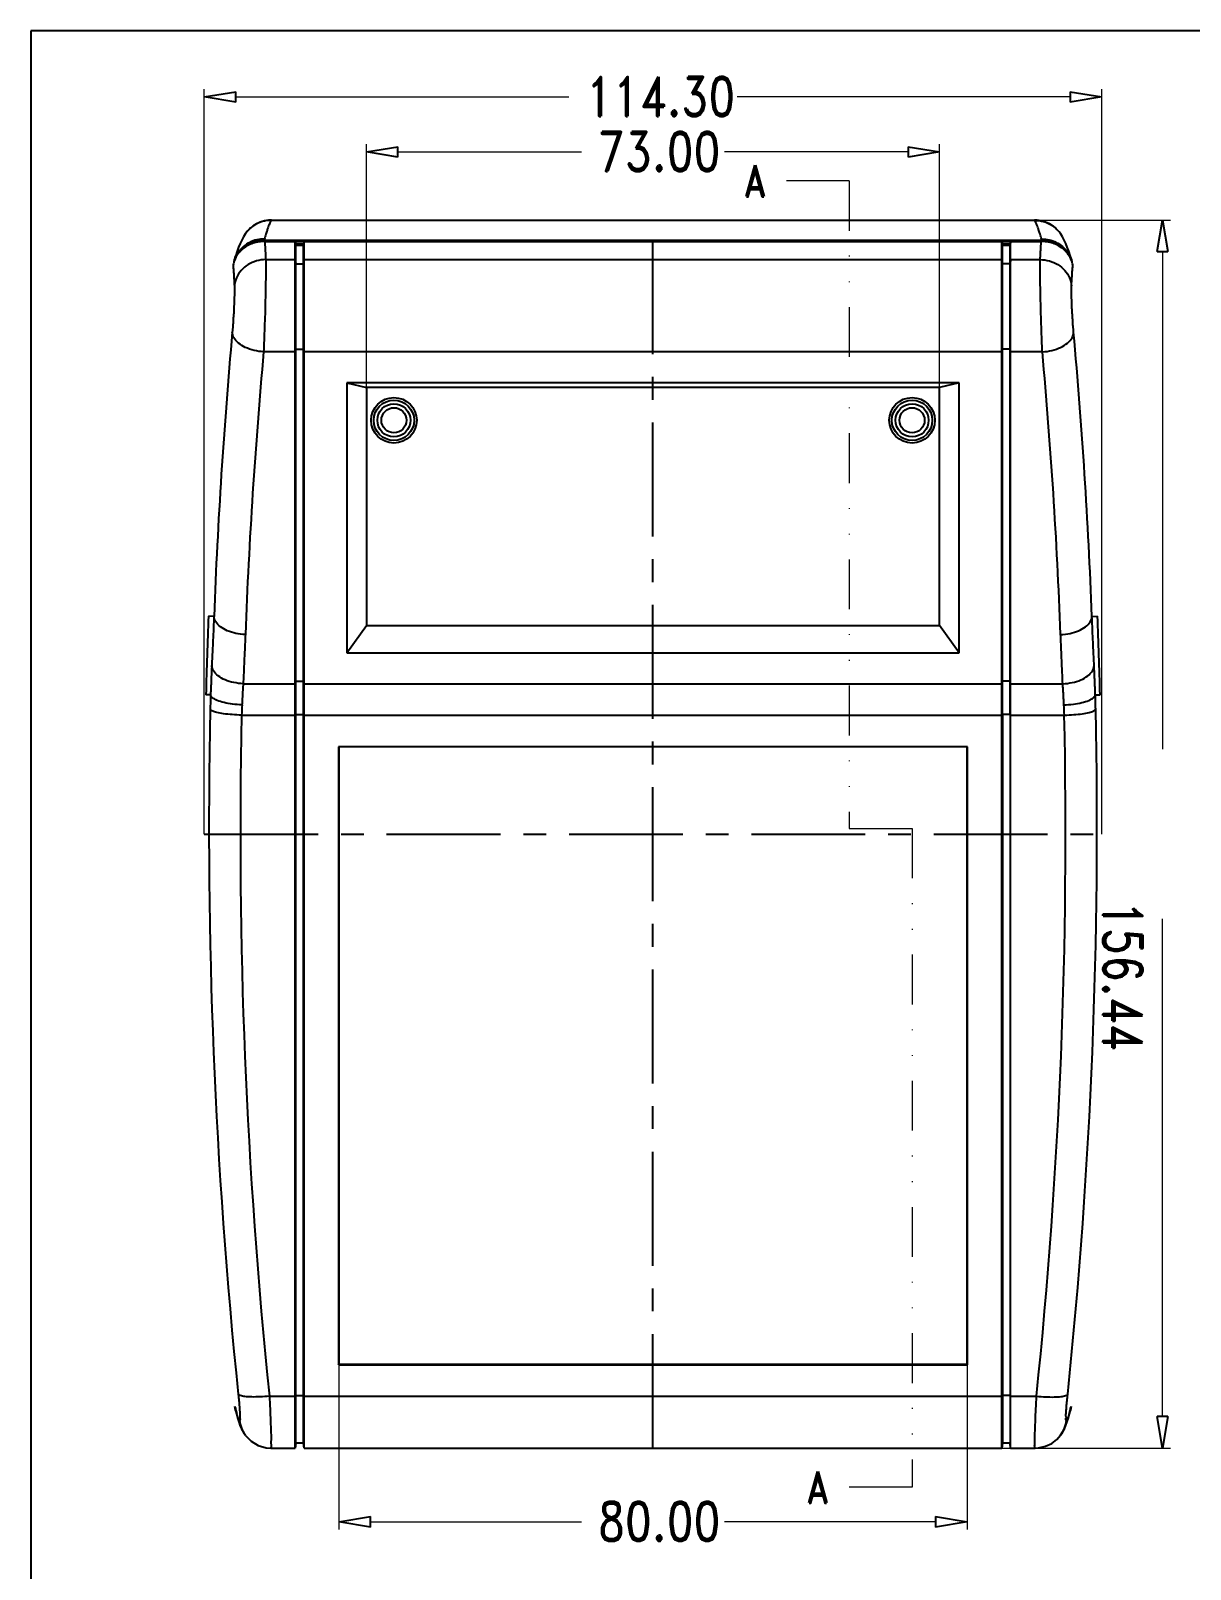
# Model space of a CAD drawing. Header units: millimetres. Extents: x -2947 to 97, y -3022 to 322.
# Drawn here: x -2309.3 to -2161.6, y -1885.4 to -1689.4 of the extents above; entities that cross this region are included whole.
import ezdxf
from ezdxf.enums import TextEntityAlignment as Align

# ---------------------------------------------------------------- set-up
doc = ezdxf.new("R2010")
doc.units = ezdxf.units.MM
doc.linetypes.add('CENTER', pattern=[50.8, 31.75, -6.35, 6.35, -6.35])
doc.linetypes.add('DIVIDE', pattern=[31.75, 12.7, -6.35, 0, -6.35, 0, -6.35])
doc.layers.get('0').update_dxf_attribs({"linetype": 'CONTINUOUS'})
doc.layers.get('Defpoints').update_dxf_attribs({"linetype": 'CONTINUOUS'})
doc.layers.add('dim', color=3, linetype='CONTINUOUS', lineweight=9)
doc.layers.add('hatch', color=56, linetype='CONTINUOUS', lineweight=9)
doc.styles.add('LongTou', font='romand.shx', dxfattribs={"width": 0.8, "bigfont": 'whgdtxt.shx'})

msp = doc.modelspace()

# ---------------------------------------------------------------- linework, layer by layer
at = {"color": 0, "linetype": 'ByBlock', "lineweight": -2}
for p, q in [((-2287.18, -1697.82), (-2283.18, -1697.15)), ((-2283.18, -1698.48), (-2283.18, -1697.15)), ((-2176.88, -1697.15), (-2172.88, -1697.82)), ((-2176.88, -1697.15), (-2176.88, -1698.48)), ((-2283.18, -1698.48), (-2287.18, -1697.82)), ((-2172.88, -1697.82), (-2176.88, -1698.48)), ((-2266.53, -1704.82), (-2262.53, -1704.15)), ((-2262.53, -1705.48), (-2266.53, -1704.82)), ((-2262.53, -1705.48), (-2262.53, -1704.15)), ((-2197.53, -1704.15), (-2193.53, -1704.82)), ((-2197.53, -1704.15), (-2197.53, -1705.48)), ((-2193.53, -1704.82), (-2197.53, -1705.48)), ((-2165.8, -1717.51), (-2165.13, -1713.51)), ((-2165.13, -1713.51), (-2164.47, -1717.51)), ((-2165.8, -1717.51), (-2164.47, -1717.51)), ((-2165.13, -1869.94), (-2165.8, -1865.94)), ((-2164.47, -1865.94), (-2165.8, -1865.94)), ((-2164.47, -1865.94), (-2165.13, -1869.94)), ((-2270.03, -1879.34), (-2266.03, -1878.67)), ((-2266.03, -1880.01), (-2270.03, -1879.34)), ((-2266.03, -1880.01), (-2266.03, -1878.67)), ((-2194.03, -1878.67), (-2190.03, -1879.34)), ((-2194.03, -1878.67), (-2194.03, -1880.01)), ((-2190.03, -1879.34), (-2194.03, -1880.01))]:
    msp.add_line(p, q, dxfattribs=at)
at = {"color": 7}
for p, q in [((-2281.42, -1714.63), (-2281.77, -1715)), ((-2281.01, -1714.28), (-2281.42, -1714.63)), ((-2280.55, -1713.99), (-2281.01, -1714.28)), ((-2280.04, -1713.76), (-2280.55, -1713.99)), ((-2279.52, -1713.6), (-2280.04, -1713.76)), ((-2278.99, -1713.52), (-2279.52, -1713.6)), ((-2278.64, -1713.51), (-2278.99, -1713.52)), ((-2278.64, -1713.51), (-2278.66, -1713.54)), ((-2181.41, -1713.54), (-2278.66, -1713.54)), ((-2278.64, -1713.51), (-2181.43, -1713.51)), ((-2278.64, -1713.51), (-2278.64, -1713.51)), ((-2181.43, -1713.51), (-2181.43, -1713.51)), ((-2181.41, -1713.54), (-2181.43, -1713.51)), ((-2181.08, -1713.52), (-2181.43, -1713.51)), ((-2180.55, -1713.6), (-2181.08, -1713.52)), ((-2180.02, -1713.76), (-2180.55, -1713.6)), ((-2179.51, -1713.99), (-2180.02, -1713.76)), ((-2179.05, -1714.29), (-2179.51, -1713.99)), ((-2178.64, -1714.64), (-2179.05, -1714.29)), ((-2178.29, -1715.02), (-2178.64, -1714.64)), ((-2282.81, -1716.94), (-2282.99, -1717.45)), ((-2282.62, -1716.48), (-2282.81, -1716.94)), ((-2282.42, -1716.05), (-2282.62, -1716.48)), ((-2282.19, -1715.62), (-2282.42, -1716.05)), ((-2281.93, -1715.22), (-2282.19, -1715.62)), ((-2281.77, -1715), (-2281.93, -1715.21)), ((-2281.93, -1715.21), (-2281.93, -1715.22)), ((-2279.51, -1715.91), (-2279.52, -1715.91)), ((-2279.5, -1716.05), (-2180.57, -1716.05)), ((-2279.49, -1716.22), (-2180.58, -1716.22)), ((-2275.59, -1869.94), (-2275.59, -1716.22)), ((-2275.59, -1716.22), (-2275.53, -1716.73)), ((-2275.55, -1716.54), (-2274.52, -1716.54)), ((-2275.53, -1772.23), (-2275.53, -1716.73)), ((-2274.53, -1716.73), (-2275.53, -1716.73)), ((-2274.48, -1716.22), (-2274.53, -1716.73)), ((-2274.53, -1772.23), (-2274.53, -1716.73)), ((-2274.48, -1869.94), (-2274.48, -1716.22)), ((-2185.59, -1869.94), (-2185.59, -1716.22)), ((-2185.59, -1716.22), (-2185.53, -1716.73)), ((-2185.55, -1716.54), (-2184.52, -1716.54)), ((-2185.53, -1772.23), (-2185.53, -1716.73)), ((-2184.53, -1716.73), (-2185.53, -1716.73)), ((-2184.48, -1716.22), (-2184.53, -1716.73)), ((-2184.53, -1772.23), (-2184.53, -1716.73)), ((-2184.48, -1869.94), (-2184.48, -1716.22)), ((-2178.14, -1715.21), (-2178.29, -1715.02)), ((-2178.14, -1715.21), (-2178.14, -1715.22)), ((-2177.88, -1715.62), (-2178.14, -1715.22)), ((-2177.65, -1716.05), (-2177.88, -1715.62)), ((-2177.45, -1716.48), (-2177.65, -1716.05)), ((-2177.26, -1716.95), (-2177.45, -1716.48)), ((-2177.08, -1717.46), (-2177.26, -1716.95)), ((-2283.18, -1718.02), (-2283.34, -1718.54)), ((-2282.99, -1717.45), (-2283.18, -1718.02)), ((-2279.36, -1718.54), (-2275.59, -1718.54)), ((-2275.59, -1718.54), (-2275.53, -1719.08)), ((-2274.53, -1719.08), (-2274.48, -1718.54)), ((-2274.48, -1718.54), (-2185.59, -1718.54)), ((-2185.53, -1719.08), (-2185.59, -1718.54)), ((-2184.48, -1718.54), (-2184.53, -1719.08)), ((-2184.48, -1718.54), (-2180.71, -1718.54)), ((-2176.89, -1718.03), (-2177.08, -1717.46)), ((-2176.73, -1718.54), (-2176.89, -1718.03)), ((-2275.53, -1719.08), (-2274.53, -1719.08)), ((-2184.53, -1719.08), (-2185.53, -1719.08)), ((-2275.59, -1730.29), (-2279.63, -1730.29)), ((-2275.59, -1730.29), (-2275.53, -1729.95)), ((-2275.53, -1729.95), (-2274.53, -1729.95)), ((-2274.53, -1729.95), (-2274.48, -1730.29)), ((-2185.59, -1730.29), (-2274.48, -1730.29)), ((-2185.53, -1729.95), (-2185.59, -1730.29)), ((-2184.53, -1729.95), (-2185.53, -1729.95)), ((-2184.48, -1730.29), (-2184.53, -1729.95)), ((-2180.44, -1730.29), (-2184.48, -1730.29)), ((-2269.03, -1734.23), (-2269.03, -1768.64)), ((-2269.03, -1734.23), (-2266.53, -1734.84)), ((-2191.03, -1734.23), (-2269.03, -1734.23)), ((-2191.03, -1734.23), (-2193.53, -1734.84)), ((-2191.03, -1768.64), (-2191.03, -1734.23)), ((-2266.53, -1734.84), (-2266.53, -1765.15)), ((-2193.53, -1734.84), (-2266.53, -1734.84)), ((-2193.53, -1765.15), (-2193.53, -1734.84)), ((-2285.95, -1764), (-2286.66, -1763.97)), ((-2174.12, -1764), (-2173.41, -1763.97)), ((-2269.03, -1768.64), (-2266.53, -1765.15)), ((-2266.53, -1765.15), (-2193.53, -1765.15)), ((-2191.03, -1768.64), (-2193.53, -1765.15)), ((-2269.03, -1768.64), (-2191.03, -1768.64)), ((-2282.23, -1772.57), (-2275.59, -1772.57)), ((-2275.59, -1772.57), (-2275.53, -1772.23)), ((-2275.53, -1776.47), (-2275.53, -1772.23)), ((-2275.53, -1772.23), (-2274.53, -1772.23)), ((-2274.53, -1776.47), (-2274.53, -1772.23)), ((-2274.53, -1772.23), (-2274.48, -1772.57)), ((-2274.48, -1772.57), (-2185.59, -1772.57)), ((-2185.53, -1772.23), (-2185.59, -1772.57)), ((-2184.53, -1772.23), (-2185.53, -1772.23)), ((-2185.53, -1776.47), (-2185.53, -1772.23)), ((-2184.53, -1776.47), (-2184.53, -1772.23)), ((-2184.48, -1772.57), (-2184.53, -1772.23)), ((-2184.48, -1772.57), (-2177.84, -1772.57)), ((-2286.38, -1773.98), (-2286.98, -1773.97)), ((-2173.69, -1773.98), (-2173.09, -1773.97)), ((-2282.43, -1776.57), (-2275.59, -1776.57)), ((-2275.59, -1776.57), (-2275.53, -1776.47)), ((-2275.53, -1869.34), (-2275.53, -1776.47)), ((-2275.53, -1776.47), (-2274.53, -1776.47)), ((-2274.53, -1869.34), (-2274.53, -1776.47)), ((-2274.53, -1776.47), (-2274.48, -1776.57)), ((-2274.48, -1776.57), (-2185.59, -1776.57)), ((-2185.53, -1776.47), (-2185.59, -1776.57)), ((-2184.53, -1776.47), (-2185.53, -1776.47)), ((-2185.53, -1776.47), (-2185.53, -1869.34)), ((-2184.53, -1776.47), (-2184.53, -1869.34)), ((-2184.48, -1776.57), (-2184.53, -1776.47)), ((-2184.48, -1776.57), (-2177.64, -1776.57)), ((-2270.08, -1780.6), (-2270.08, -1859.34)), ((-2189.99, -1780.6), (-2270.08, -1780.6)), ((-2270.03, -1780.6), (-2270.03, -1859.26)), ((-2190.03, -1859.26), (-2190.03, -1780.6)), ((-2189.99, -1859.34), (-2189.99, -1780.6)), ((-2270.08, -1859.34), (-2270.03, -1859.26)), ((-2270.08, -1859.34), (-2189.99, -1859.34)), ((-2270.03, -1859.26), (-2190.03, -1859.26)), ((-2189.99, -1859.34), (-2190.03, -1859.26)), ((-2278.89, -1863.33), (-2275.59, -1863.33)), ((-2275.59, -1863.33), (-2275.53, -1863.23)), ((-2275.53, -1863.23), (-2274.53, -1863.23)), ((-2274.53, -1863.23), (-2274.48, -1863.33)), ((-2274.48, -1863.33), (-2185.59, -1863.33)), ((-2185.53, -1863.23), (-2185.59, -1863.33)), ((-2184.53, -1863.23), (-2185.53, -1863.23)), ((-2184.48, -1863.33), (-2184.53, -1863.23)), ((-2184.48, -1863.33), (-2181.18, -1863.33)), ((-2283.2, -1865.18), (-2283.3, -1864.63)), ((-2283.21, -1865.18), (-2283.1, -1865.59)), ((-2283.1, -1865.59), (-2282.95, -1866.11)), ((-2177.11, -1866.1), (-2176.97, -1865.58)), ((-2176.97, -1865.58), (-2176.86, -1865.18)), ((-2176.77, -1864.63), (-2176.86, -1865.18)), ((-2282.95, -1866.11), (-2282.8, -1866.59)), ((-2282.8, -1866.59), (-2282.64, -1867.05)), ((-2282.64, -1867.05), (-2282.44, -1867.5)), ((-2282.44, -1867.5), (-2282.16, -1868)), ((-2177.9, -1867.98), (-2177.63, -1867.49)), ((-2177.63, -1867.49), (-2177.43, -1867.03)), ((-2177.43, -1867.03), (-2177.26, -1866.58)), ((-2177.26, -1866.58), (-2177.11, -1866.1)), ((-2282.16, -1868), (-2281.94, -1868.32)), ((-2281.94, -1868.33), (-2281.94, -1868.32)), ((-2281.94, -1868.33), (-2281.86, -1868.43)), ((-2281.86, -1868.43), (-2281.2, -1869.08)), ((-2281.2, -1869.08), (-2280.34, -1869.6)), ((-2280.34, -1869.6), (-2279.31, -1869.9)), ((-2275.53, -1869.34), (-2275.59, -1869.94)), ((-2274.53, -1869.34), (-2275.53, -1869.34)), ((-2274.48, -1869.94), (-2274.53, -1869.34)), ((-2185.53, -1869.34), (-2185.59, -1869.94)), ((-2184.53, -1869.34), (-2185.53, -1869.34)), ((-2184.48, -1869.94), (-2184.53, -1869.34)), ((-2180.93, -1869.92), (-2180.04, -1869.72)), ((-2180.04, -1869.72), (-2179.25, -1869.35)), ((-2179.25, -1869.35), (-2178.6, -1868.85)), ((-2178.6, -1868.85), (-2178.12, -1868.32)), ((-2178.12, -1868.32), (-2177.9, -1867.98)), ((-2178.12, -1868.32), (-2178.12, -1868.32)), ((-2279.31, -1869.9), (-2278.72, -1869.94)), ((-2278.72, -1869.94), (-2275.59, -1869.94)), ((-2274.48, -1869.94), (-2185.59, -1869.94)), ((-2184.48, -1869.94), (-2181.35, -1869.94)), ((-2181.35, -1869.94), (-2180.93, -1869.92))]:
    msp.add_line(p, q, dxfattribs=at)
at = {"color": 1, "linetype": 'CENTER', "ltscale": 0.4572}
for p, q in [((-2230.03, -1869.94), (-2230.03, -1713.51)), ((-2287.18, -1791.73), (-2172.88, -1791.73))]:
    msp.add_line(p, q, dxfattribs=at)
at = {"color": 7}
for centre, radius in [((-2263.03, -1739.01), 2.9), ((-2263.03, -1739.01), 2.57), ((-2197.03, -1739.01), 2.9), ((-2197.03, -1739.01), 2.57), ((-2263.03, -1739.01), 2.11), ((-2263.03, -1739.01), 1.6), ((-2197.03, -1739.01), 2.11), ((-2197.03, -1739.01), 1.6)]:
    msp.add_circle(centre, radius, dxfattribs=at)
for centre, radius, start, end in [((-2315.91, -1718.94), 36.52, 4.5423, 4.7519), ((-2144.21, -1718.94), 36.47, 175.248, 175.4579), ((-2180.51, -1720.12), 4.2, 90.4569, 90.5994), ((-2280.5, -1719.68), 3.02, 161.8972, 168.3955), ((-2280.55, -1719.37), 2.92, 163.354, 173.8547), ((-2280.46, -1719.69), 3.07, 158.2092, 161.8957), ((-2179.61, -1719.69), 3.07, 18.1238, 21.7899), ((-2179.52, -1719.37), 2.92, 6.1173, 16.6459), ((-2179.57, -1719.68), 3.02, 11.603, 18.1217), ((-2280.57, -1719.66), 2.95, 168.3912, 174.1099), ((-2179.5, -1719.66), 2.96, 5.8897, 11.6074), ((-1587.17, -1790.84), 699.29, 174.82698, 177.80033), ((-2872.91, -1790.84), 699.3, 2.19969, 5.17299), ((-1587.18, -1793.13), 695.29, 174.81502, 177.78829), ((-2872.89, -1793.13), 695.3, 2.21172, 5.18497), ((-1587.18, -1791.01), 700, 177.78619, 178.60497), ((-2872.88, -1791.01), 700, 1.39503, 2.21381), ((-2103.12, -1779.79), 183.35, 178.1851, 178.7621), ((-2189.76, -1779.38), 92.71, 177.4522, 178.2629), ((-2269.94, -1779.37), 92.35, 1.7357, 2.5496), ((-2356.22, -1779.77), 182.62, 1.2369, 1.8162), ((-1587.08, -1790.96), 699.51, 178.76023, 185.91824), ((-1587.08, -1791.66), 695.51, 178.7572, 185.91524), ((-2872.98, -1791.66), 695.5, -5.91529, 1.24284), ((-2872.98, -1790.96), 699.5, -5.91828, 1.23981), ((-2262.6, -1859.55), 21.31, 193.7876, 195.295), ((-2270.6, -1861.74), 13.02, 195.2726, 197.1833), ((-2189.76, -1861.65), 13.33, 342.9372, 344.7742), ((-2197.62, -1859.51), 21.47, 344.7533, 346.2084), ((-2278.77, -1865.95), 3.96, 186.4264, 216.6571), ((-2181.3, -1865.95), 3.96, 323.3552, 353.5733)]:
    msp.add_arc(centre, radius, start, end, dxfattribs=at)
for points, start_tangent, end_tangent in [([(-2278.66, -1713.54), (-2279.79, -1713.69), (-2280.83, -1714.16), (-2281.68, -1714.9), (-2281.93, -1715.21)], (-0.999981, 0.006218), (-0.57714, -0.816645)), ([(-2278.66, -1713.54), (-2278.74, -1713.68), (-2278.83, -1713.86), (-2278.93, -1714.1), (-2279.05, -1714.41), (-2279.19, -1714.81), (-2279.34, -1715.3), (-2279.51, -1715.91)], (-0.543676, -0.839295), (-0.264259, -0.964452)), ([(-2180.55, -1715.91), (-2180.73, -1715.31), (-2180.88, -1714.82), (-2181.01, -1714.43), (-2181.13, -1714.12), (-2181.23, -1713.88), (-2181.32, -1713.7), (-2181.41, -1713.54)], (-0.264258, 0.964452), (-0.543676, 0.839295)), ([(-2181.41, -1713.54), (-2180.28, -1713.69), (-2179.24, -1714.16), (-2178.38, -1714.9), (-2178.14, -1715.21)], (0.999981, 0.00622), (0.577143, -0.816643)), ([(-2279.49, -1716.22), (-2280.24, -1716.28), (-2280.97, -1716.46), (-2281.64, -1716.75), (-2282.23, -1717.14), (-2282.73, -1717.61), (-2283.11, -1718.15), (-2283.31, -1718.55)], (-1, 0), (-0.371104, -0.928592)), ([(-2279.52, -1715.91), (-2280.49, -1716.02), (-2281.4, -1716.34), (-2282.2, -1716.87), (-2282.84, -1717.56)], (-0.999962, 0.008686), (-0.580585, -0.8142)), ([(-2282.84, -1717.56), (-2282.53, -1717.22), (-2282.18, -1716.91), (-2281.79, -1716.66), (-2281.38, -1716.44), (-2280.93, -1716.27), (-2280.47, -1716.15), (-2279.99, -1716.07), (-2279.5, -1716.05)], (0.621828, 0.783154), (1, 0)), ([(-2279.49, -1716.22), (-2279.45, -1716.88), (-2279.4, -1717.64), (-2279.36, -1718.54)], (0.07488, -0.997193), (0.039575, -0.999217)), ([(-2180.71, -1718.54), (-2180.67, -1717.68), (-2180.63, -1716.92), (-2180.58, -1716.22)], (0.039575, 0.999217), (0.07488, 0.997193)), ([(-2176.76, -1718.55), (-2176.96, -1718.14), (-2177.34, -1717.61), (-2177.84, -1717.14), (-2178.43, -1716.75), (-2179.1, -1716.46), (-2179.83, -1716.28), (-2180.58, -1716.22)], (-0.37109, 0.928597), (-1, 0)), ([(-2180.57, -1716.05), (-2180.08, -1716.07), (-2179.6, -1716.15), (-2179.14, -1716.27), (-2178.69, -1716.44), (-2178.28, -1716.66), (-2177.89, -1716.91), (-2177.54, -1717.22), (-2177.23, -1717.56)], (1, 0), (0.621828, -0.783154)), ([(-2180.54, -1715.91), (-2179.58, -1716.02), (-2178.67, -1716.34), (-2177.87, -1716.87), (-2177.23, -1717.56)], (0.999968, 0.007974), (0.580584, -0.8142)), ([(-2279.36, -1718.54), (-2280.54, -1718.71), (-2281.61, -1719.18), (-2282.48, -1719.91), (-2283.08, -1720.84), (-2283.35, -1721.87)], (-0.999964, -0.008525), (-0.088182, -0.996104)), ([(-2283.34, -1718.54), (-2283.31, -1718.44), (-2283.19, -1718.14), (-2283.03, -1717.84), (-2282.84, -1717.56)], (0.286216, 0.958165), (0.603106, 0.797661)), ([(-2279.36, -1718.54), (-2279.35, -1719.47), (-2279.36, -1720.68), (-2279.38, -1722.13), (-2279.41, -1723.74), (-2279.45, -1725.44), (-2279.51, -1727.16), (-2279.57, -1728.81), (-2279.63, -1730.29)], (0.02147, -0.99977), (-0.045303, -0.998973)), ([(-2180.44, -1730.29), (-2180.5, -1728.81), (-2180.56, -1727.16), (-2180.61, -1725.44), (-2180.66, -1723.74), (-2180.69, -1722.13), (-2180.71, -1720.68), (-2180.71, -1719.47), (-2180.71, -1718.54)], (-0.045303, 0.998973), (0.02147, 0.99977)), ([(-2180.71, -1718.54), (-2179.53, -1718.71), (-2178.46, -1719.18), (-2177.59, -1719.91), (-2176.99, -1720.84), (-2176.72, -1721.87)], (0.999964, -0.008526), (0.088175, -0.996105)), ([(-2177.23, -1717.56), (-2177.04, -1717.84), (-2176.88, -1718.14), (-2176.76, -1718.44), (-2176.73, -1718.54)], (0.603105, -0.797662), (0.286215, -0.958165)), ([(-2283.51, -1719.36), (-2283.47, -1719.87), (-2283.43, -1720.45), (-2283.39, -1721.11), (-2283.35, -1721.87)], (0.09203, -0.995756), (0.04241, -0.9991)), ([(-2176.72, -1721.87), (-2176.69, -1721.15), (-2176.65, -1720.51), (-2176.61, -1719.92), (-2176.56, -1719.36)], (0.04241, 0.9991), (0.092031, 0.995756)), ([(-2283.35, -1721.87), (-2283.34, -1722.34), (-2283.35, -1722.95), (-2283.37, -1723.68), (-2283.4, -1724.49), (-2283.44, -1725.35), (-2283.5, -1726.21), (-2283.55, -1727.04), (-2283.62, -1727.78)], (0.042356, -0.999103), (-0.09015, -0.995928)), ([(-2176.45, -1727.78), (-2176.52, -1727.04), (-2176.57, -1726.21), (-2176.63, -1725.35), (-2176.67, -1724.49), (-2176.7, -1723.68), (-2176.72, -1722.95), (-2176.73, -1722.34), (-2176.72, -1721.87)], (-0.09015, 0.995928), (0.042356, 0.999103)), ([(-2279.63, -1730.29), (-2280.85, -1730.11), (-2281.96, -1729.72), (-2282.84, -1729.17), (-2283.41, -1728.5), (-2283.62, -1727.78)], (-0.998151, 0.060777), (-0.020743, 0.999785)), ([(-2180.44, -1730.29), (-2179.22, -1730.11), (-2178.11, -1729.72), (-2177.23, -1729.17), (-2176.66, -1728.5), (-2176.45, -1727.78)], (0.998151, 0.060777), (0.020753, 0.999785)), ([(-2285.95, -1764), (-2286.03, -1765.95), (-2286.12, -1768.01), (-2286.23, -1770.23)], (-0.038937, -0.999242), (-0.048558, -0.99882)), ([(-2281.95, -1766.3), (-2283.16, -1766.16), (-2284.25, -1765.82), (-2285.13, -1765.31), (-2285.71, -1764.69), (-2285.95, -1763.99)], (-0.999664, 0.025906), (-0.072447, 0.997372)), ([(-2178.11, -1766.3), (-2176.91, -1766.16), (-2175.82, -1765.82), (-2174.94, -1765.31), (-2174.36, -1764.69), (-2174.12, -1763.99)], (0.999664, 0.025906), (0.072447, 0.997372)), ([(-2173.84, -1770.23), (-2173.95, -1768.01), (-2174.04, -1765.95), (-2174.12, -1764)], (-0.048558, 0.99882), (-0.038936, 0.999242)), ([(-2281.95, -1766.3), (-2282.04, -1768.27), (-2282.13, -1770.34), (-2282.23, -1772.57)], (-0.038588, -0.999255), (-0.048407, -0.998828)), ([(-2177.84, -1772.57), (-2177.94, -1770.34), (-2178.03, -1768.27), (-2178.11, -1766.3)], (-0.048407, 0.998828), (-0.038587, 0.999255)), ([(-2286.23, -1770.23), (-2286.25, -1770.8), (-2286.28, -1771.46), (-2286.31, -1772.2), (-2286.34, -1773.04), (-2286.38, -1773.98)], (-0.048558, -0.99882), (-0.03191, -0.999491)), ([(-2282.23, -1772.57), (-2283.44, -1772.42), (-2284.53, -1772.08), (-2285.41, -1771.56), (-2286, -1770.93), (-2286.23, -1770.23)], (-0.999472, 0.032501), (-0.062718, 0.998031)), ([(-2177.84, -1772.57), (-2176.63, -1772.42), (-2175.53, -1772.08), (-2174.66, -1771.56), (-2174.07, -1770.93), (-2173.84, -1770.23)], (0.999472, 0.032501), (0.062718, 0.998031)), ([(-2173.69, -1773.98), (-2173.73, -1773.04), (-2173.76, -1772.2), (-2173.79, -1771.46), (-2173.82, -1770.8), (-2173.84, -1770.23)], (-0.03191, 0.999491), (-0.048558, 0.99882)), ([(-2282.23, -1772.57), (-2282.26, -1772.98), (-2282.29, -1773.45), (-2282.32, -1773.99), (-2282.35, -1774.59), (-2282.38, -1775.26)], (-0.067693, -0.997706), (-0.044577, -0.999006)), ([(-2177.69, -1775.26), (-2177.72, -1774.59), (-2177.75, -1773.99), (-2177.78, -1773.45), (-2177.81, -1772.98), (-2177.84, -1772.57)], (-0.044576, 0.999006), (-0.067693, 0.997706)), ([(-2282.38, -1775.26), (-2283.58, -1775.17), (-2284.67, -1774.97), (-2285.55, -1774.69), (-2286.14, -1774.35), (-2286.38, -1773.98)], (-0.999582, 0.0289), (-0.146344, 0.989234)), ([(-2177.69, -1775.26), (-2176.49, -1775.17), (-2175.4, -1774.97), (-2174.52, -1774.69), (-2173.93, -1774.35), (-2173.69, -1773.98)], (0.999582, 0.0289), (0.146344, 0.989234)), ([(-2282.43, -1776.57), (-2283.63, -1776.51), (-2284.72, -1776.4), (-2285.59, -1776.23), (-2286.18, -1776.04), (-2286.42, -1775.83)], (-0.999779, 0.021043), (-0.272256, 0.962225)), ([(-2177.64, -1776.57), (-2176.44, -1776.51), (-2175.35, -1776.4), (-2174.48, -1776.23), (-2173.89, -1776.04), (-2173.65, -1775.83)], (0.999779, 0.021043), (0.272253, 0.962226)), ([(-2282.86, -1863.09), (-2282.78, -1863.9), (-2282.71, -1864.65), (-2282.67, -1865.3), (-2282.64, -1865.82), (-2282.64, -1866.18), (-2282.66, -1866.38), (-2282.7, -1866.4)], (0.103106, -0.99467), (-0.595504, 0.803352)), ([(-2278.89, -1863.33), (-2280.07, -1863.42), (-2281.14, -1863.44), (-2282.01, -1863.38), (-2282.6, -1863.26), (-2282.86, -1863.09)], (-0.994989, -0.099987), (-0.391321, 0.920254)), ([(-2278.89, -1863.33), (-2278.81, -1864.96), (-2278.75, -1866.45), (-2278.71, -1867.44)], (0.051714, -0.998662), (0.040981, -0.99916)), ([(-2181.36, -1867.44), (-2181.32, -1866.45), (-2181.26, -1864.96), (-2181.18, -1863.33)], (0.040981, 0.99916), (0.051714, 0.998662)), ([(-2181.18, -1863.33), (-2180, -1863.42), (-2178.93, -1863.44), (-2178.06, -1863.38), (-2177.47, -1863.26), (-2177.21, -1863.09)], (0.994989, -0.099987), (0.39129, 0.920268)), ([(-2177.37, -1866.4), (-2177.41, -1866.38), (-2177.43, -1866.18), (-2177.43, -1865.82), (-2177.4, -1865.3), (-2177.36, -1864.65), (-2177.29, -1863.9), (-2177.21, -1863.09)], (-0.595505, -0.803352), (0.103106, 0.99467)), ([(-2282.7, -1866.4), (-2282.77, -1866.29), (-2282.85, -1866.13), (-2282.94, -1865.9), (-2283.04, -1865.58)], (-0.594753, 0.803909), (-0.296761, 0.954952)), ([(-2177.02, -1865.56), (-2177.12, -1865.87), (-2177.21, -1866.1), (-2177.29, -1866.27), (-2177.37, -1866.4)], (-0.29466, -0.955602), (-0.59475, -0.803911)), ([(-2278.71, -1867.44), (-2278.7, -1867.74), (-2278.68, -1868.76), (-2278.67, -1869.49), (-2278.69, -1869.88), (-2278.73, -1869.92)], (0.040981, -0.99916), (-0.914861, -0.40377)), ([(-2181.34, -1869.92), (-2181.38, -1869.88), (-2181.4, -1869.49), (-2181.39, -1868.76), (-2181.37, -1867.74), (-2181.36, -1867.44)], (-0.91501, 0.403431), (0.040981, 0.99916))]:
    msp.add_spline(points, degree=3, dxfattribs=dict(at, start_tangent=start_tangent, end_tangent=end_tangent))
at = {"layer": 'Defpoints'}
for p, q in [((-2052.59, -1689.38), (-2309.28, -1689.38)), ((-2309.28, -1689.38), (-2309.28, -2056.46))]:
    msp.add_line(p, q, dxfattribs=at)
at = {"layer": 'Defpoints', "color": 0}
for p in [(-2172.88, -1697.82), (-2193.53, -1704.82), (-2181.43, -1713.51), (-2266.53, -1734.84), (-2193.53, -1734.84), (-2287.18, -1791.73), (-2172.88, -1791.73), (-2270.03, -1859.26), (-2190.03, -1859.26), (-2185.59, -1869.94), (-2165.13, -1869.94), (-2190.03, -1879.34)]:
    msp.add_point(p, dxfattribs=at)
at = {"layer": 'dim', "color": 131, "lineweight": 5}
for p, q in [((-2287.18, -1791.73), (-2287.18, -1696.82)), ((-2172.88, -1791.73), (-2172.88, -1696.82)), ((-2266.53, -1734.84), (-2266.53, -1703.82)), ((-2193.53, -1734.84), (-2193.53, -1703.82)), ((-2181.43, -1713.51), (-2164.13, -1713.51)), ((-2270.03, -1859.26), (-2270.03, -1880.34)), ((-2190.03, -1859.26), (-2190.03, -1880.34)), ((-2185.59, -1869.94), (-2164.13, -1869.94))]:
    msp.add_line(p, q, dxfattribs=at)
at = {"layer": 'dim', "lineweight": 5}
for p, q in [((-2283.18, -1697.82), (-2240.75, -1697.82)), ((-2176.88, -1697.82), (-2219.32, -1697.82)), ((-2262.53, -1704.82), (-2239.13, -1704.82)), ((-2197.53, -1704.82), (-2220.94, -1704.82)), ((-2165.13, -1717.51), (-2165.13, -1780.92)), ((-2165.13, -1865.94), (-2165.13, -1802.53)), ((-2266.03, -1879.34), (-2239.13, -1879.34)), ((-2194.03, -1879.34), (-2220.94, -1879.34))]:
    msp.add_line(p, q, dxfattribs=at)
at = {"layer": 'hatch', "color": 2}
for p, q in [((-2209.03, -1708.51), (-2213.03, -1708.51)), ((-2205.03, -1708.51), (-2209.03, -1708.51)), ((-2205.03, -1789.01), (-2205.03, -1791.01)), ((-2205.03, -1791.01), (-2203.03, -1791.01)), ((-2199.03, -1791.01), (-2197.03, -1791.01)), ((-2197.03, -1791.01), (-2197.03, -1793.01)), ((-2201.03, -1874.94), (-2205.03, -1874.94)), ((-2197.03, -1874.94), (-2201.03, -1874.94))]:
    msp.add_line(p, q, dxfattribs=at)
at = {"layer": 'hatch', "color": 2, "linetype": 'DIVIDE', "ltscale": 0.5}
for p, q in [((-2205.03, -1708.51), (-2205.03, -1791.01)), ((-2205.03, -1791.01), (-2197.03, -1791.01)), ((-2197.03, -1791.01), (-2197.03, -1874.94))]:
    msp.add_line(p, q, dxfattribs=at)

# ---------------------------------------------------------------- texts
at = {"layer": 'dim', "color": 42, "style": 'LongTou', "width": 0.8}
for s, p in [('114.30', (-2238.58, -1695.26)), ('73.00', (-2237.03, -1702.26)), ('80.00', (-2237.03, -1876.78))]:
    msp.add_text(s, height=5, dxfattribs=at).set_placement(p, align=Align.TOP_LEFT)
at = {"layer": 'dim', "color": 42, "style": 'LongTou', "text_generation_flag": 6, "width": 0.8}
msp.add_text('156.44', height=5, rotation=90, dxfattribs=at).set_placement((-2167.69, -1800.27), align=Align.TOP_LEFT)
at = {"layer": 'hatch', "color": 6, "style": 'LongTou', "width": 0.8}
for p in [(-2217.03, -1708.51), (-2209.03, -1874.94)]:
    msp.add_text('A', height=4, dxfattribs=at).set_placement(p, align=Align.MIDDLE)

doc.saveas('drawing.dxf')
